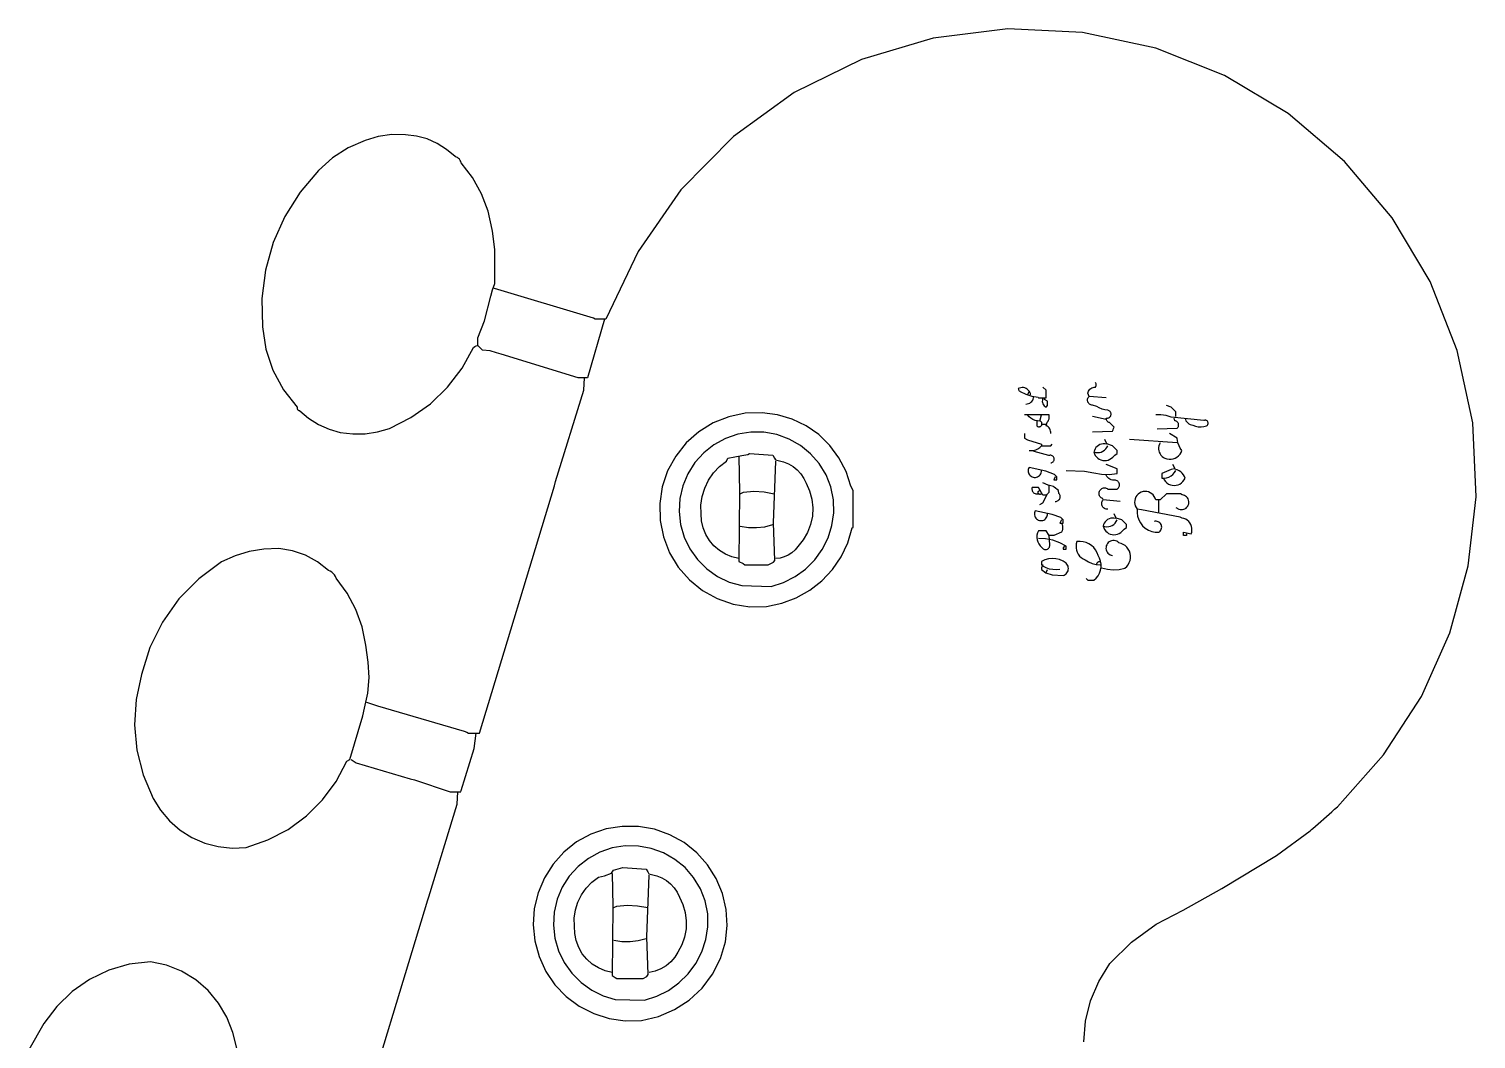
# Model space of a CAD drawing. Extents: x -68 to 722, y 3924 to 4942.
# Drawn here: x 108.8 to 190.6, y 4856.5 to 4913.6 of the extents above; entities that cross this region are included whole.
import ezdxf

# ---------------------------------------------------------------- set-up
doc = ezdxf.new("R2010")
doc.units = 0
doc.layers.get('0').update_dxf_attribs({"linetype": 'CONTINUOUS'})

msp = doc.modelspace()

# ---------------------------------------------------------------- linework, layer by layer
at = {"color": 7, "linetype": 'CONTINUOUS'}
for p, q in [((165.2834, 4892.900197), (165.370718, 4893.074832)), ((169.736619, 4892.725562), (168.776121, 4892.812879)), ((166.069262, 4891.241161), (166.331216, 4891.241161)), ((169.736619, 4891.503114), (168.950757, 4891.677749)), ((173.753249, 4890.193349), (171.04639, 4890.367984)), ((170.522482, 4886.875277), (169.561983, 4886.962594)), ((172.705432, 4886.264053), (172.705432, 4886.962594)), ((166.331216, 4882.858663), (166.418534, 4883.033298))]:
    msp.add_line(p, q, dxfattribs=at)
for points in [[(168.474787, 4856.317666), (168.570549, 4857.497646), (168.850922, 4858.647827), (169.30891, 4859.73951), (169.933085, 4860.745459), (171.15617, 4861.963299), (172.551097, 4862.979788), (174.085057, 4863.771017), (176.268008, 4864.993464), (179.363432, 4866.857697), (181.271331, 4868.259146), (181.347764, 4868.317449), (181.415406, 4868.385756), (182.485052, 4869.324421), (182.639831, 4869.476631), (182.812495, 4869.608204), (185.42142, 4872.548233), (187.5527, 4875.850942), (189.15672, 4879.439444), (190.196138, 4883.230199), (190.646756, 4887.134959), (190.455465, 4891.315451), (189.583708, 4895.408511), (188.054914, 4899.304138), (185.910169, 4902.897632), (183.207114, 4906.092418), (180.018398, 4908.802633), (176.429717, 4910.955438), (172.53752, 4912.492976), (168.395888, 4913.391296), (164.162391, 4913.585228), (159.955974, 4913.069323), (155.89482, 4911.858077), (152.09303, 4909.985521), (148.657419, 4907.504265), (145.684513, 4904.484023), (143.25784, 4901.00965), (141.445577, 4897.178764), (140.834351, 4897.178764), (140.738301, 4897.239886), (135.145232, 4898.904947), (135.071361, 4898.925117)], [(141.358259, 4897.178764), (140.397761, 4893.860692), (139.873853, 4893.860692), (135.515635, 4895.20128), (135.254729, 4895.28397), (134.890787, 4895.397046), (134.460135, 4895.43241), (134.198181, 4895.694363), (134.198181, 4896.130951), (134.573648, 4897.082714), (134.930342, 4898.481805), (135.020514, 4898.842207), (135.158679, 4899.18707), (135.158679, 4901.10806), (135.031631, 4902.152554), (135.014866, 4902.250873), (134.788916, 4903.279817), (134.415206, 4904.264764), (133.901738, 4905.184618), (133.259512, 4906.019679), (133.235761, 4906.089736), (133.201621, 4906.155359), (133.157887, 4906.215019), (133.105581, 4906.267326), (133.04592, 4906.311059), (132.980296, 4906.345199), (132.91024, 4906.36895), (132.435007, 4906.77918), (131.904184, 4907.114384), (131.329513, 4907.367147), (130.723708, 4907.531878), (130.100171, 4907.604932), (129.330737, 4907.613734), (128.568968, 4907.505049), (127.832696, 4907.28142), (126.862634, 4906.8639), (125.975414, 4906.291028), (125.195692, 4905.578725), (124.144196, 4904.352489), (123.282174, 4902.986394), (122.62795, 4901.509477), (122.195428, 4899.95313), (121.993802, 4898.350433), (122.027357, 4896.735452), (122.211383, 4895.491154), (122.60742, 4894.297295), (123.203582, 4893.189713), (123.981971, 4892.201655), (123.978146, 4892.176051), (123.978497, 4892.150164), (123.983016, 4892.124673), (123.991584, 4892.100243), (124.003977, 4892.077513), (124.019871, 4892.057077), (124.038851, 4892.039471), (124.060421, 4892.025153), (124.084015, 4892.014498), (124.109019, 4892.007786), (124.134778, 4892.005191), (124.631132, 4891.574878), (125.185332, 4891.222175), (125.785345, 4890.954739), (126.418144, 4890.778377), (127.121822, 4890.692667), (127.830634, 4890.70234), (128.53171, 4890.80722), (129.212321, 4891.005403), (130.415945, 4891.614606), (131.515383, 4892.396319), (132.486097, 4893.333095), (133.306424, 4894.404027), (133.958056, 4895.585216), (134.031417, 4895.635242), (134.112253, 4895.671985), (134.198181, 4895.694363)], [(127.911283, 4875.523977), (128.515785, 4875.315725), (133.42105, 4873.891136), (133.578223, 4873.838746), (133.674273, 4873.777623), (134.285499, 4873.777623), (138.533259, 4887.756137), (138.594906, 4888.002723), (140.184792, 4893.166429), (140.223125, 4893.860692)], [(168.950757, 4890.804572), (170.082573, 4890.847969), (170.123646, 4890.915995), (170.154086, 4890.989397), (170.17321, 4891.066526), (169.911255, 4891.328479), (169.875584, 4891.341678), (169.842417, 4891.360295), (169.812571, 4891.383872), (169.786781, 4891.411828), (169.765683, 4891.443475), (169.749797, 4891.478034), (169.739512, 4891.514652), (169.735083, 4891.552428), (169.736619, 4891.590432), (169.773533, 4891.58546), (169.810759, 4891.586712), (169.847255, 4891.594151), (169.882001, 4891.60757), (169.914023, 4891.626593), (169.942427, 4891.650688), (169.966417, 4891.67918), (169.985322, 4891.711272), (169.998613, 4891.746067), (170.005917, 4891.78259), (170.007032, 4891.81982), (170.001924, 4891.856715), (169.990738, 4891.892243), (169.973787, 4891.925408), (169.951544, 4891.955284), (169.924632, 4891.981035), (169.893804, 4892.001939), (169.859924, 4892.017411), (169.823937, 4892.02702), (169.657925, 4892.050265), (169.496581, 4892.095746), (169.342869, 4892.162627), (169.199613, 4892.24968), (168.958441, 4892.319796), (168.912686, 4892.322626), (168.868018, 4892.332931), (168.825648, 4892.350433), (168.786728, 4892.374655), (168.752315, 4892.404941), (168.723343, 4892.440467), (168.700599, 4892.480269), (168.684701, 4892.523266), (168.67608, 4892.56829), (168.674971, 4892.614118), (168.681403, 4892.659507), (168.695202, 4892.703222), (168.715994, 4892.744078), (168.743213, 4892.780964), (168.776121, 4892.812879), (168.688803, 4892.987515), (168.705129, 4893.053547), (168.73198, 4893.116044), (168.768642, 4893.17334), (168.814137, 4893.223908), (168.867253, 4893.2664), (168.926574, 4893.299685), (168.99052, 4893.322875), (169.057387, 4893.335353), (169.125393, 4893.336785), (169.144018, 4893.378325), (169.155408, 4893.4224), (169.159241, 4893.467762), (169.155408, 4893.513124), (169.144018, 4893.557199), (169.125393, 4893.598738)], [(165.458036, 4892.900197), (165.442856, 4892.975705), (165.415463, 4893.047688), (165.376604, 4893.114186), (165.327336, 4893.173386), (165.269003, 4893.223677), (165.203192, 4893.263688), (165.131696, 4893.29233), (165.056463, 4893.308822), (164.979543, 4893.312716), (164.903029, 4893.303905), (164.829006, 4893.282629), (164.759492, 4893.249468), (164.765486, 4893.21729), (164.776974, 4893.186641), (164.793606, 4893.158451), (164.814879, 4893.133575), (164.840145, 4893.112768), (164.868639, 4893.096662), (165.191674, 4892.94331), (165.532259, 4892.834359), (165.884322, 4892.771753), (165.894626, 4892.725562), (166.331216, 4892.725562), (166.331216, 4893.16215), (166.15658, 4893.336785)], [(165.196082, 4892.376291), (165.27184, 4892.38306), (165.345281, 4892.402847), (165.414185, 4892.435055), (165.47647, 4892.47871), (165.530252, 4892.532493), (165.573907, 4892.594777), (165.606115, 4892.663681), (165.625903, 4892.737121), (165.632672, 4892.812879)], [(166.15658, 4892.725562), (166.133256, 4892.662131), (166.120902, 4892.595688), (166.119868, 4892.528113), (166.130182, 4892.461323), (166.151554, 4892.397208), (166.183377, 4892.337587), (166.224749, 4892.284148), (166.274499, 4892.238405), (166.331216, 4892.201655), (166.418534, 4892.288973), (166.418534, 4892.550926), (166.243898, 4892.638244), (166.243898, 4892.725562)], [(173.665931, 4891.677749), (173.665931, 4891.939702), (173.403977, 4892.201655), (173.142023, 4892.288973)], [(150.526653, 4880.937674), (151.382694, 4881.115459), (152.201476, 4881.42207), (152.963734, 4881.850293), (153.651535, 4882.390054), (154.248697, 4883.028654), (154.74117, 4883.751067), (155.117367, 4884.540298), (155.368437, 4885.377778), (155.416462, 4885.390876), (155.416462, 4887.4865), (155.298321, 4887.740769), (155.024381, 4888.569329), (154.621557, 4889.343466), (154.100204, 4890.043286), (153.473721, 4890.650801), (152.758207, 4891.150399), (151.972053, 4891.52924), (151.135463, 4891.777587), (150.269938, 4891.889058), (149.31804, 4891.858484), (148.385725, 4891.663977), (147.501009, 4891.311384), (146.69048, 4890.8113), (145.978494, 4890.178752), (145.386446, 4889.432749), (144.932129, 4888.59571), (144.629195, 4887.692788), (144.486747, 4886.751116), (144.509066, 4885.798992), (144.695481, 4884.865029), (145.040391, 4883.977293), (145.53343, 4883.162461), (146.159783, 4882.445019), (146.900626, 4881.846528), (147.733698, 4881.384971), (148.633963, 4881.07422), (149.574368, 4880.923612), (150.526653, 4880.937674)], [(166.59317, 4890.717255), (166.59653, 4890.785815), (166.588351, 4890.853968), (166.568866, 4890.919786), (166.538625, 4890.981408), (166.498484, 4891.037089), (166.449578, 4891.085256), (166.393291, 4891.124544), (166.331216, 4891.153843), (166.396705, 4891.350308), (166.441264, 4891.409462), (166.476137, 4891.474797), (166.500483, 4891.544739), (166.513718, 4891.617606), (166.515522, 4891.691642), (166.505852, 4891.765067), (165.108764, 4891.765067)], [(165.981944, 4891.415796), (165.847355, 4891.425533), (165.715931, 4891.456138), (165.590886, 4891.506861), (165.475281, 4891.576462), (165.371943, 4891.663238), (165.2834, 4891.765067)], [(165.807308, 4891.415796), (165.807308, 4891.153843), (165.826767, 4891.133933), (165.849305, 4891.117591), (165.874277, 4891.105285), (165.900967, 4891.097367), (165.92861, 4891.094065), (165.956415, 4891.095473), (165.983583, 4891.10155), (166.009336, 4891.112124), (166.032938, 4891.12689), (166.05371, 4891.145425), (166.071058, 4891.167199), (166.084484, 4891.191587), (166.093605, 4891.21789), (166.098158, 4891.245355), (166.098013, 4891.273194), (166.093173, 4891.30061), (166.083779, 4891.326817), (166.070099, 4891.351064), (166.052525, 4891.372655), (166.03156, 4891.390973), (166.007807, 4891.405492), (165.981944, 4891.415796), (166.069262, 4891.765067)], [(174.189839, 4891.590432), (174.209493, 4891.512141), (174.241941, 4891.43823), (174.286274, 4891.370773), (174.341247, 4891.311665), (174.405316, 4891.262564), (174.476684, 4891.224849), (174.553347, 4891.199578), (174.633153, 4891.187461), (174.782556, 4891.129646), (174.939363, 4891.096851), (175.099414, 4891.089945), (175.258463, 4891.109112), (175.412291, 4891.153843), (175.436047, 4891.170437), (175.45656, 4891.190905), (175.473208, 4891.214623), (175.485484, 4891.240871), (175.493016, 4891.268852), (175.495575, 4891.297716), (175.493084, 4891.326586), (175.485617, 4891.354585), (175.473402, 4891.380862), (175.456809, 4891.404619), (175.436344, 4891.425134), (175.412627, 4891.441783), (175.38638, 4891.454062), (175.358399, 4891.461596), (175.329535, 4891.464158), (175.300665, 4891.461669), (175.272665, 4891.454204), (175.246387, 4891.441992), (173.396293, 4891.646926), (173.114194, 4891.726273), (172.823841, 4891.765906), (172.530796, 4891.765067)], [(172.618114, 4890.979208), (173.749931, 4891.022605), (173.776222, 4891.051187), (173.797502, 4891.083674), (173.813202, 4891.119194), (173.822902, 4891.156799), (173.826342, 4891.195482), (173.82343, 4891.234208), (173.814244, 4891.271942), (173.79903, 4891.307674), (173.778195, 4891.340447), (173.752296, 4891.369386), (173.722026, 4891.393716), (173.688195, 4891.412785), (173.651707, 4891.426086), (173.61354, 4891.43326), (173.578613, 4891.590432)], [(150.788607, 4882.072804), (151.486442, 4882.292558), (152.14025, 4882.62089), (152.73326, 4883.04938), (153.250265, 4883.567039), (153.678005, 4884.16059), (154.00551, 4884.81481), (154.224379, 4885.512922), (154.329001, 4886.237019), (154.316692, 4886.968532), (154.162, 4887.692189), (153.887785, 4888.379515), (153.501861, 4889.010921), (153.015227, 4889.568415), (152.44175, 4890.036108), (151.797774, 4890.400672), (151.10165, 4890.651719), (150.373215, 4890.782093), (149.63323, 4890.78808), (148.902782, 4890.669509), (148.202686, 4890.429759), (147.552895, 4890.075662), (146.971926, 4889.61731), (146.476335, 4889.067763), (146.080246, 4888.442684), (145.794945, 4887.759885), (145.628564, 4887.038825), (145.585845, 4886.300053), (145.668003, 4885.564621), (145.872699, 4884.853489), (146.194099, 4884.186921), (146.623043, 4883.583913), (147.147308, 4883.06165), (147.751953, 4882.635016), (148.419747, 4882.316168), (149.13166, 4882.114192), (150.788607, 4882.072804)], [(165.108764, 4890.717255), (165.108764, 4890.455302), (165.274668, 4890.35052), (166.069262, 4890.106031), (166.069262, 4890.018713), (166.59317, 4890.018713), (166.680488, 4890.106031)], [(169.736619, 4890.106031), (169.645679, 4890.12362), (169.553081, 4890.125885), (169.46139, 4890.112765), (169.373143, 4890.084622), (169.290785, 4890.042236), (169.216595, 4889.98678), (169.152628, 4889.91979), (169.100655, 4889.84312), (169.062115, 4889.758894), (169.038075, 4889.669443), (169.068925, 4889.569259), (169.116166, 4889.475682), (169.178457, 4889.391371), (169.254025, 4889.318722), (169.340724, 4889.2598), (169.436089, 4889.21628), (169.53741, 4889.189399), (169.641807, 4889.179921), (169.746312, 4889.188116), (169.847956, 4889.213749), (169.943849, 4889.256094), (170.031265, 4889.313945), (170.107721, 4889.38566), (170.219653, 4889.493829), (170.347846, 4889.582125), (170.347846, 4889.75676), (170.085891, 4890.018713), (169.771547, 4890.123495), (169.649301, 4890.367984)], [(172.79275, 4890.193349), (172.747357, 4890.110672), (172.715601, 4890.021861), (172.69828, 4889.929147), (172.695831, 4889.83486), (172.708314, 4889.741372), (172.735417, 4889.651032), (172.776456, 4889.56611), (172.830402, 4889.488742), (172.895898, 4889.420873), (172.971297, 4889.364208), (173.054705, 4889.320172), (173.167204, 4889.28252), (173.284389, 4889.264042), (173.403015, 4889.26525), (173.5198, 4889.28611), (173.631509, 4889.326046), (173.73505, 4889.383951), (173.827556, 4889.458222), (173.906468, 4889.546804), (173.969599, 4889.647243), (174.015203, 4889.75676), (173.922958, 4889.878099), (173.849296, 4890.011539), (173.795777, 4890.154256), (173.763534, 4890.303228), (173.753249, 4890.455302), (173.316659, 4890.717255)], [(148.954928, 4883.644522), (148.565998, 4883.737823), (148.196693, 4883.8914), (147.856291, 4884.101394), (147.553341, 4884.362533), (147.295455, 4884.668254), (147.089109, 4885.01088), (146.939488, 4885.381804), (146.850349, 4885.771707), (146.823931, 4886.170797), (146.816165, 4886.665805), (146.884822, 4887.15609), (147.028261, 4887.629924), (147.243051, 4888.075973), (147.524053, 4888.483565), (147.864546, 4888.842952), (148.256384, 4889.145536), (148.343702, 4889.320172), (149.136288, 4889.46119), (149.472113, 4889.528424), (149.566154, 4889.582125), (150.875925, 4889.494807), (150.980706, 4889.328904), (151.033097, 4889.224122), (151.481213, 4889.110173), (151.761479, 4888.996234), (152.021966, 4888.842359), (152.257021, 4888.651885), (152.461542, 4888.428946), (152.631093, 4888.178381), (152.761994, 4887.905625), (152.961945, 4887.465678), (153.089759, 4886.999634), (153.142216, 4886.519237), (153.117994, 4886.036591), (153.017703, 4885.56386), (152.84387, 4885.112954), (152.600875, 4884.695237), (152.294843, 4884.321234), (152.140211, 4884.131737), (151.958129, 4883.968439), (151.75298, 4883.83527), (151.529702, 4883.735436), (151.293668, 4883.671339), (151.050561, 4883.644522)], [(165.370718, 4889.75676), (165.50025, 4889.747619), (165.629439, 4889.760743), (165.754487, 4889.795745), (165.871716, 4889.851596), (165.97768, 4889.926655), (166.069262, 4890.018713)], [(166.59317, 4889.058219), (166.629331, 4889.064239), (166.663925, 4889.076366), (166.695929, 4889.094241), (166.724399, 4889.117335), (166.74849, 4889.144965), (166.767491, 4889.176314), (166.780841, 4889.210455), (166.788143, 4889.246378), (166.789183, 4889.283021), (166.783929, 4889.319301), (166.772537, 4889.354144), (166.755344, 4889.386519), (166.732858, 4889.415471), (166.705744, 4889.440142), (166.674804, 4889.459803), (166.640953, 4889.473872), (166.605193, 4889.481933), (166.56858, 4889.483748), (166.532197, 4889.479264), (166.49712, 4889.468612), (165.650136, 4889.70437), (165.632672, 4889.75676)], [(169.038075, 4889.669443), (169.139921, 4889.641611), (169.245021, 4889.631543), (169.350298, 4889.639531), (169.452675, 4889.665343), (169.549156, 4889.708223), (169.636918, 4889.766917), (169.713395, 4889.839708), (169.776348, 4889.924467), (169.823937, 4890.018713)], [(148.954928, 4889.407489), (148.996666, 4887.400929), (148.954928, 4883.469887), (149.20815, 4883.356374), (149.3042, 4883.295251), (150.613971, 4883.295251), (150.922902, 4883.442993), (150.99817, 4883.539741), (150.921854, 4885.654925), (151.050561, 4889.145536)], [(166.855124, 4888.27236), (166.767806, 4888.097724), (166.942442, 4888.097724), (166.942442, 4888.27236), (166.811465, 4888.403336), (166.320913, 4888.580504), (165.370718, 4888.796266), (165.343777, 4888.739308), (165.32676, 4888.678641), (165.320148, 4888.615981), (165.324129, 4888.553099), (165.338589, 4888.491773), (165.363121, 4888.433737), (165.39703, 4888.380631), (165.439357, 4888.333958), (165.488907, 4888.295036), (165.544277, 4888.264967), (165.603903, 4888.244601), (165.666098, 4888.234512), (165.729104, 4888.234987), (165.79114, 4888.246012), (165.850452, 4888.267276), (165.905363, 4888.298177), (165.95432, 4888.337841), (165.995938, 4888.385148), (166.029043, 4888.438758), (166.052696, 4888.497158), (166.06623, 4888.558695), (166.069262, 4888.62163)], [(167.466351, 4888.62163), (168.511111, 4888.581551), (169.032137, 4888.498949), (169.465848, 4888.409173), (169.908407, 4888.391698), (170.347846, 4888.446995), (170.347846, 4888.708948), (169.736619, 4888.970901)], [(173.578613, 4888.708948), (173.412708, 4888.682753), (172.880068, 4888.446995), (172.880068, 4888.185042), (173.016102, 4888.185223), (173.150176, 4888.208226), (173.27849, 4888.2534), (173.397404, 4888.319463), (173.503548, 4888.404543), (173.593911, 4888.506226), (173.665931, 4888.62163)], [(172.967387, 4888.185042), (173.018287, 4888.086049), (173.085077, 4887.997001), (173.165862, 4887.920422), (173.258352, 4887.858485), (173.359923, 4887.812945), (173.467695, 4887.785094), (173.578613, 4887.775722), (173.68953, 4887.785094), (173.797303, 4887.812945), (173.898874, 4887.858485), (173.991363, 4887.920422), (174.072148, 4887.997001), (174.138938, 4888.086049), (174.189839, 4888.185042), (174.150798, 4888.28926), (174.096018, 4888.386136), (174.026835, 4888.473311), (173.944932, 4888.548661), (173.852304, 4888.610352), (173.751207, 4888.656882), (173.644101, 4888.687119), (173.491295, 4888.970901)], [(166.855124, 4886.875277), (166.899563, 4886.877529), (166.942993, 4886.88721), (166.98418, 4886.904045), (167.021957, 4886.927556), (167.05525, 4886.957075), (167.083115, 4886.991766), (167.104759, 4887.030642), (167.11957, 4887.0726), (167.127125, 4887.11645), (167.127211, 4887.160945), (167.119826, 4887.204823), (167.105179, 4887.246839), (167.083685, 4887.285798), (167.055956, 4887.320597), (167.02976, 4887.4865), (166.789636, 4887.682965), (166.754709, 4887.70916), (166.447952, 4887.794619), (166.15658, 4887.923089)], [(169.823937, 4886.438688), (169.773175, 4886.436837), (169.722788, 4886.443267), (169.674118, 4886.457806), (169.62846, 4886.480068), (169.587031, 4886.50946), (169.550934, 4886.545198), (169.521131, 4886.586331), (169.498414, 4886.631764), (169.48339, 4886.680287), (169.476457, 4886.730607), (169.477801, 4886.781385), (169.487386, 4886.831268), (169.504957, 4886.878928), (169.530045, 4886.923095), (169.561983, 4886.962594), (169.541027, 4887.034195), (169.493458, 4887.053738), (169.449784, 4887.080889), (169.411209, 4887.114899), (169.378799, 4887.154828), (169.35345, 4887.199573), (169.335862, 4887.247898), (169.32652, 4887.298469), (169.325683, 4887.349889), (169.333374, 4887.400737), (169.349379, 4887.449609), (169.373258, 4887.495156), (169.404351, 4887.536119), (169.441798, 4887.571366), (169.484566, 4887.599925), (169.531473, 4887.621006), (169.581224, 4887.634028), (169.632444, 4887.63863), (169.683719, 4887.634686), (169.733633, 4887.622304), (169.780807, 4887.601826), (169.823937, 4887.573818), (170.347846, 4887.573818), (170.386135, 4887.60092), (170.419142, 4887.634254), (170.445865, 4887.672809), (170.465494, 4887.715415), (170.477433, 4887.760781), (170.48132, 4887.807531), (170.477037, 4887.854245), (170.464715, 4887.899508), (170.444726, 4887.941947), (170.417677, 4887.980275), (170.384389, 4888.013328), (170.345871, 4888.040104), (170.303292, 4888.059792), (170.257942, 4888.071794), (170.211198, 4888.075747), (170.164478, 4888.071529), (170.087516, 4888.080703), (170.012957, 4888.101873), (169.942659, 4888.134513), (169.878372, 4888.177807), (169.821699, 4888.230679), (169.774053, 4888.29181), (169.736619, 4888.359677)], [(149.042246, 4887.311865), (149.216882, 4887.399183), (149.801172, 4887.449916), (150.386928, 4887.420629), (150.963243, 4887.311865)], [(166.331216, 4887.224547), (166.15658, 4887.224547), (165.894626, 4887.661136), (165.545354, 4887.661136), (165.534344, 4887.615469), (165.531233, 4887.568597), (165.536114, 4887.521876), (165.548843, 4887.476658), (165.569053, 4887.434252), (165.596158, 4887.395886), (165.629375, 4887.362669), (165.667741, 4887.335564), (165.710147, 4887.315354), (165.755365, 4887.302625), (165.802087, 4887.297745), (165.848959, 4887.300855), (165.894626, 4887.311865)], [(166.069262, 4887.311865), (166.056344, 4887.298686), (166.04135, 4887.287927), (166.024729, 4887.279908), (166.006975, 4887.27487), (165.98862, 4887.272963), (165.97021, 4887.274242), (165.952294, 4887.278671), (165.935409, 4887.286117), (165.920056, 4887.296358), (165.906696, 4887.309088), (165.895725, 4887.323928), (165.887472, 4887.340434), (165.882183, 4887.358114), (165.880015, 4887.376441), (165.881034, 4887.394867), (165.885208, 4887.412843), (165.892414, 4887.429832), (165.902437, 4887.445328), (165.914976, 4887.458868), (165.929659, 4887.470048), (165.946046, 4887.478534), (165.96365, 4887.484073), (165.981944, 4887.4865)], [(165.981944, 4886.700641), (166.15658, 4886.787959), (166.418534, 4887.311865), (166.505852, 4887.399183), (166.505852, 4887.748453)], [(173.665931, 4886.526006), (173.840567, 4886.438688), (173.908977, 4886.418956), (173.979749, 4886.411173), (174.050812, 4886.415567), (174.120086, 4886.432009), (174.185544, 4886.460018), (174.24527, 4886.498774), (174.297516, 4886.547143), (174.340754, 4886.60371), (174.373716, 4886.666818), (174.39544, 4886.734622), (174.405289, 4886.805136), (174.402975, 4886.876297), (174.388565, 4886.946022), (174.362482, 4887.01227), (174.325488, 4887.073104), (174.278667, 4887.126742), (174.223388, 4887.171614), (174.16127, 4887.206408), (174.094131, 4887.230105), (174.023935, 4887.242011), (173.927885, 4887.311865), (173.142023, 4887.311865), (172.79275, 4886.962594), (172.530796, 4886.962594), (172.499889, 4887.062717), (172.452162, 4887.156001), (172.389047, 4887.239645), (172.312439, 4887.311137), (172.22464, 4887.368331), (172.128285, 4887.409509), (172.026269, 4887.433435), (171.921653, 4887.43939), (171.81758, 4887.427195), (171.717175, 4887.397218), (171.623453, 4887.350357), (171.539227, 4887.288019), (171.467028, 4887.212078), (171.409023, 4887.124813), (171.366953, 4887.028844), (171.342083, 4886.927054), (171.335159, 4886.822499), (171.346389, 4886.718318), (171.375435, 4886.617639), (171.421426, 4886.523487), (171.48298, 4886.438688), (171.477231, 4886.235356), (171.5066, 4886.034074), (171.570209, 4885.840861), (171.666156, 4885.661498), (171.791571, 4885.501347), (171.942703, 4885.365198), (172.115032, 4885.257125), (172.303404, 4885.180358), (172.502186, 4885.137193), (172.705432, 4885.128923), (172.751734, 4885.161856), (172.791809, 4885.202134), (172.824507, 4885.248602), (172.848888, 4885.299923), (172.864253, 4885.354625), (172.87016, 4885.411136), (172.866439, 4885.467832), (172.853197, 4885.523087), (172.830815, 4885.575311), (172.799935, 4885.623006), (172.761445, 4885.664802), (172.71645, 4885.699497), (172.666242, 4885.726097), (172.612263, 4885.743835), (172.556064, 4885.752204), (172.499258, 4885.750963), (172.443478, 4885.740147)], [(167.204396, 4885.827464), (167.117078, 4885.652829), (167.291715, 4885.652829), (167.291715, 4885.827464), (167.160737, 4885.958441), (166.670185, 4886.135608), (165.71999, 4886.35137), (165.693049, 4886.294413), (165.676032, 4886.233746), (165.66942, 4886.171086), (165.673401, 4886.108204), (165.687861, 4886.046878), (165.712393, 4885.988842), (165.746302, 4885.935736), (165.788629, 4885.889063), (165.838179, 4885.850141), (165.893549, 4885.820072), (165.953175, 4885.799705), (166.01537, 4885.789617), (166.078376, 4885.790092), (166.140413, 4885.801117), (166.199724, 4885.822381), (166.254635, 4885.853282), (166.303592, 4885.892946), (166.34521, 4885.940252), (166.378315, 4885.993863), (166.401968, 4886.052263), (166.415502, 4886.1138), (166.418534, 4886.176735)], [(174.277157, 4885.041605), (174.277157, 4884.954287), (174.102521, 4884.954287), (174.102521, 4885.128923), (174.539111, 4885.041605), (174.568983, 4885.144303), (174.581953, 4885.250467), (174.577683, 4885.357336), (174.556286, 4885.462128), (174.518317, 4885.562115), (174.464765, 4885.654696), (174.397023, 4885.737462), (174.316854, 4885.808259), (174.226345, 4885.865244), (174.127851, 4885.906935), (174.023935, 4885.932246), (173.919153, 4885.975904), (171.73725, 4886.407865), (171.48298, 4886.438688)], [(149.042246, 4885.478194), (149.500711, 4885.402369), (149.965282, 4885.391723), (150.426739, 4885.446466), (150.875925, 4885.565511)], [(167.204396, 4885.652829), (167.240453, 4885.569483), (167.262478, 4885.481384), (167.269885, 4885.390876), (167.262478, 4885.300368), (167.240453, 4885.212269), (167.204396, 4885.128923), (166.767806, 4884.954287), (166.505852, 4884.954287), (166.331216, 4885.21624), (165.894626, 4885.21624), (165.84528, 4885.096453), (165.816987, 4884.970027), (165.810568, 4884.840633), (165.826209, 4884.712028), (165.863456, 4884.587945), (165.921229, 4884.471986), (165.997849, 4884.367519), (166.091092, 4884.277575), (166.112562, 4884.243285), (166.139514, 4884.213111), (166.171172, 4884.18792), (166.20663, 4884.168436), (166.244867, 4884.155217), (166.284788, 4884.148644), (166.325245, 4884.148904), (166.365077, 4884.155991), (166.403142, 4884.169701), (166.438345, 4884.189641), (166.469677, 4884.215237), (166.496237, 4884.245755), (166.517265, 4884.28032), (166.532154, 4884.317938), (166.54048, 4884.35753), (166.542001, 4884.397959), (166.536675, 4884.438065), (166.505852, 4884.954287)], [(170.260528, 4885.914782), (170.169587, 4885.932371), (170.07699, 4885.934636), (169.985298, 4885.921516), (169.897051, 4885.893373), (169.814693, 4885.850987), (169.740503, 4885.795531), (169.676537, 4885.728541), (169.624564, 4885.651871), (169.586023, 4885.567645), (169.561983, 4885.478194), (169.592833, 4885.37801), (169.640075, 4885.284433), (169.702365, 4885.200122), (169.777933, 4885.127473), (169.864632, 4885.068551), (169.959998, 4885.025031), (170.061318, 4884.99815), (170.165715, 4884.988672), (170.27022, 4884.996867), (170.371864, 4885.0225), (170.467757, 4885.064845), (170.555173, 4885.122696), (170.631629, 4885.194411), (170.743561, 4885.30258), (170.871754, 4885.390876), (170.871754, 4885.565511), (170.6098, 4885.827464), (170.295455, 4885.932246), (170.17321, 4886.176735)], [(169.561983, 4885.478194), (169.66383, 4885.450362), (169.768929, 4885.440294), (169.874207, 4885.448282), (169.976583, 4885.474094), (170.073064, 4885.516974), (170.160826, 4885.575668), (170.237303, 4885.648459), (170.300256, 4885.733218), (170.347846, 4885.827464)], [(167.379033, 4884.343064), (167.291715, 4884.255746), (167.291715, 4884.168428), (167.466351, 4884.168428), (167.466351, 4884.343064), (167.102522, 4884.539735), (166.713424, 4884.679926), (166.307765, 4884.7605), (165.894626, 4884.779652)], [(168.601485, 4882.509392), (168.688803, 4882.422075), (169.038075, 4882.422075), (169.167668, 4882.536179), (169.276066, 4882.670581), (169.360138, 4882.821399), (169.417455, 4882.984275), (169.446362, 4883.154505), (169.446024, 4883.327172), (169.416451, 4883.497288), (169.358496, 4883.659939), (169.273834, 4883.810426), (169.216593, 4883.975328), (169.133413, 4884.128789), (169.026488, 4884.266761), (168.898639, 4884.385605), (168.753237, 4884.482185), (168.594119, 4884.553954), (168.425482, 4884.599019), (168.251774, 4884.616191), (168.077577, 4884.605017), (168.041992, 4884.485416), (168.025625, 4884.361711), (168.028881, 4884.236971), (168.05168, 4884.114289), (168.093455, 4883.996707), (168.153172, 4883.887142), (168.229348, 4883.788309), (168.320096, 4883.702661), (168.423164, 4883.632321), (168.535996, 4883.579034), (168.730579, 4883.461215), (168.94045, 4883.373476), (169.16099, 4883.317746), (169.387347, 4883.295251)], [(169.474665, 4883.120616), (169.799537, 4883.041517), (170.132593, 4883.011985), (170.466315, 4883.032686), (170.793168, 4883.103152), (170.891918, 4883.192236), (170.974639, 4883.296375), (171.039067, 4883.412722), (171.083442, 4883.538095), (171.10655, 4883.669067), (171.107758, 4883.802056), (171.087035, 4883.933426), (171.044946, 4884.059585), (170.982643, 4884.177084), (170.901828, 4884.282709), (170.804713, 4884.373572), (170.693951, 4884.44719), (170.572573, 4884.501549), (170.443895, 4884.535163), (170.388386, 4884.582752), (170.325515, 4884.62008), (170.257158, 4884.646032), (170.185355, 4884.659834), (170.112248, 4884.661075), (170.040019, 4884.649717), (169.970821, 4884.626099), (169.906719, 4884.590926), (169.849627, 4884.545247), (169.801247, 4884.490424), (169.763022, 4884.428095), (169.736093, 4884.360117), (169.721263, 4884.28852), (169.718975, 4884.215439), (169.729297, 4884.143054), (169.751922, 4884.073525), (169.786173, 4884.008927), (169.831029, 4883.951186), (169.885153, 4883.902025), (169.946929, 4883.862911), (170.014514, 4883.835011), (170.085891, 4883.819157)], [(121.100476, 4867.316115), (122.320718, 4867.737272), (123.464392, 4868.335914), (124.505854, 4869.09862), (125.42175, 4870.008286), (126.191545, 4871.044516), (126.797978, 4872.184076), (126.959516, 4872.275759), (127.703029, 4874.744841), (127.793141, 4875.18239), (127.983587, 4876.040541), (128.052522, 4876.916863), (127.998601, 4877.794237), (127.871902, 4878.751152), (127.657389, 4879.776811), (127.299762, 4880.761745), (126.806232, 4881.686095), (126.186751, 4882.531222), (126.149595, 4882.632141), (126.095616, 4882.725156), (126.026428, 4882.807487), (125.944096, 4882.876675), (125.851081, 4882.930654), (125.750161, 4882.96781), (125.138149, 4883.454211), (124.452127, 4883.82907), (123.71221, 4884.081397), (122.940092, 4884.203792), (122.10202, 4884.183829), (121.274471, 4884.049938), (120.47286, 4883.804613), (119.712119, 4883.452423), (118.420245, 4882.5043), (117.295862, 4881.362532), (116.367674, 4880.056264), (115.659375, 4878.618843), (115.189045, 4877.086964), (114.869097, 4875.681337), (114.774654, 4874.242854), (114.908075, 4872.807461), (115.266027, 4871.411028), (115.839565, 4870.088451), (116.253745, 4869.414653), (116.765631, 4868.811725), (117.363301, 4868.293708), (118.032835, 4867.872667), (118.75864, 4867.558407), (119.523813, 4867.358249), (120.310532, 4867.276853), (121.100476, 4867.316115)], [(167.291715, 4882.684028), (167.354726, 4882.707133), (167.413172, 4882.740122), (167.465516, 4882.782126), (167.51038, 4882.832041), (167.546583, 4882.888552), (167.573173, 4882.950174), (167.589451, 4883.015283), (167.594987, 4883.082168), (167.589637, 4883.149068), (167.57354, 4883.214223), (167.547122, 4883.275918), (167.511075, 4883.33253), (167.466351, 4883.382569), (167.289121, 4883.50016), (167.094169, 4883.585203), (166.887416, 4883.635116), (166.675137, 4883.648384), (166.463778, 4883.624603), (166.259755, 4883.564496), (166.069262, 4883.469887), (166.069262, 4883.295251), (166.15658, 4883.295251), (166.069262, 4883.120616), (166.069262, 4883.033298), (166.322484, 4882.841199), (166.685203, 4882.721661), (167.291715, 4882.684028)], [(167.117078, 4883.033298), (166.918849, 4883.010781), (166.719457, 4883.017438), (166.523171, 4883.053126), (166.334196, 4883.117081), (166.15658, 4883.207934)], [(169.212711, 4883.295251), (169.207206, 4883.318085), (169.205651, 4883.341521), (169.208091, 4883.364881), (169.214456, 4883.38749), (169.224561, 4883.408693), (169.238113, 4883.427876), (169.254722, 4883.444485), (169.273905, 4883.458037), (169.295108, 4883.468142), (169.317717, 4883.474507), (169.341078, 4883.476947), (169.364514, 4883.475392), (169.387347, 4883.469887)], [(127.038102, 4872.293223), (127.32695, 4872.103045), (130.363871, 4871.188916), (130.610458, 4871.12727), (132.626456, 4870.459551), (133.237682, 4870.459551), (133.255146, 4870.538137), (133.985911, 4872.909162), (134.110863, 4873.777623)], [(120.751204, 4852.122837), (120.825075, 4852.102667), (126.514194, 4850.376483), (127.12542, 4850.376483), (131.377808, 4864.356045), (131.430199, 4864.513217), (133.024714, 4869.765288), (133.063046, 4870.459551)], [(143.453892, 4857.536534), (144.416817, 4857.759751), (145.326373, 4858.146737), (146.15494, 4858.68574), (146.877359, 4859.360394), (147.471694, 4860.150212), (147.919897, 4861.03121), (148.208359, 4861.976638), (148.302386, 4862.890301), (148.243695, 4863.806913), (148.033911, 4864.701124), (147.678834, 4865.548203), (147.188286, 4866.324724), (146.575831, 4867.009212), (145.858408, 4867.582737), (145.055859, 4868.029437), (144.190377, 4868.336959), (143.2859, 4868.496797), (142.36744, 4868.504532), (141.460398, 4868.359949), (140.589861, 4868.067047), (139.786394, 4867.622741), (139.067618, 4867.051491), (138.453389, 4866.369077), (137.960676, 4865.594353), (137.603091, 4864.748719), (137.390512, 4863.855538), (137.328812, 4862.939484), (137.419694, 4862.025864), (137.66065, 4861.139917), (138.045021, 4860.306117), (138.562189, 4859.547499), (139.197868, 4858.885021), (139.934496, 4858.336984), (140.751724, 4857.918527), (141.626974, 4857.64121), (142.536068, 4857.512696), (143.453892, 4857.536534)], [(143.628528, 4858.671664), (144.325724, 4858.895248), (144.979345, 4859.225173), (145.573289, 4859.65331), (146.092922, 4860.169111), (146.525443, 4860.759869), (146.860195, 4861.411029), (147.088932, 4862.106548), (147.206017, 4862.829292), (147.208567, 4863.561454), (147.056993, 4864.286633), (146.785458, 4864.975927), (146.401717, 4865.609648), (145.916733, 4866.169693), (145.344359, 4866.640064), (144.700945, 4867.007325), (144.004871, 4867.260985), (143.27602, 4867.393797), (142.535213, 4867.401969), (141.80361, 4867.285266), (141.10211, 4867.047023), (140.450751, 4866.694044), (139.868141, 4866.236413), (139.370921, 4865.687203), (138.973294, 4865.062101), (138.686619, 4864.378963), (138.519086, 4863.657305), (138.475479, 4862.91774), (138.557044, 4862.181394), (138.761451, 4861.469301), (139.082861, 4860.801802), (139.512094, 4860.197965), (140.036888, 4859.675039), (140.642251, 4859.24796), (141.28373, 4858.922885), (141.971581, 4858.713052), (143.628528, 4858.671664)], [(141.794849, 4860.243382), (141.396554, 4860.339718), (141.019069, 4860.499172), (140.672326, 4860.717549), (140.365443, 4860.989105), (140.106494, 4861.306697), (139.902289, 4861.661972), (139.758201, 4862.045583), (139.678019, 4862.447441), (139.663853, 4862.856975), (139.653629, 4863.320189), (139.716796, 4863.779189), (139.851763, 4864.222422), (140.055133, 4864.63873), (140.321787, 4865.017633), (140.645012, 4865.349594), (141.016671, 4865.626255), (141.365943, 4865.713573), (141.759922, 4865.849177), (141.873436, 4866.023813), (142.406076, 4866.180985), (143.715846, 4866.093667), (143.820628, 4865.927763), (143.873019, 4865.822982), (144.321135, 4865.709033), (144.601401, 4865.595094), (144.861888, 4865.441219), (145.096942, 4865.250745), (145.301464, 4865.027806), (145.471015, 4864.777241), (145.601916, 4864.504485), (145.79906, 4864.081905), (145.928663, 4863.633974), (145.987624, 4863.171413), (145.974531, 4862.705293), (145.889697, 4862.246771), (145.735153, 4861.806822), (145.514598, 4861.395975), (145.33281, 4861.103339), (145.106956, 4860.843197), (144.842742, 4860.622122), (144.54684, 4860.445697), (144.226725, 4860.318378), (143.890482, 4860.243382)], [(141.794849, 4865.831714), (141.836413, 4863.999964), (141.794849, 4860.068747), (141.960754, 4859.963965), (142.056804, 4859.894111), (143.54121, 4859.894111), (143.759505, 4860.025088), (143.838091, 4860.138601), (143.761775, 4862.253784), (143.890482, 4865.744396)], [(141.882167, 4863.910725), (142.056804, 4863.998043), (142.641093, 4864.048776), (143.226849, 4864.019488), (143.803164, 4863.910725)], [(141.882167, 4862.077053), (142.340633, 4862.001229), (142.805203, 4861.990583), (143.266661, 4862.045326), (143.715846, 4862.164371)], [(120.728054, 4855.36442), (120.349541, 4856.855456), (120.013636, 4857.718781), (119.541604, 4858.515869), (118.946051, 4859.225433), (118.242882, 4859.828524), (117.450874, 4860.309035), (116.59118, 4860.654134), (115.686758, 4860.854606), (114.490786, 4860.704624), (113.334068, 4860.365736), (112.246243, 4859.846624), (111.255184, 4859.16059), (110.386286, 4858.325213), (109.661814, 4857.361898), (108.814829, 4855.868766)]]:
    msp.add_lwpolyline(points, dxfattribs=at)

doc.saveas('drawing.dxf')
